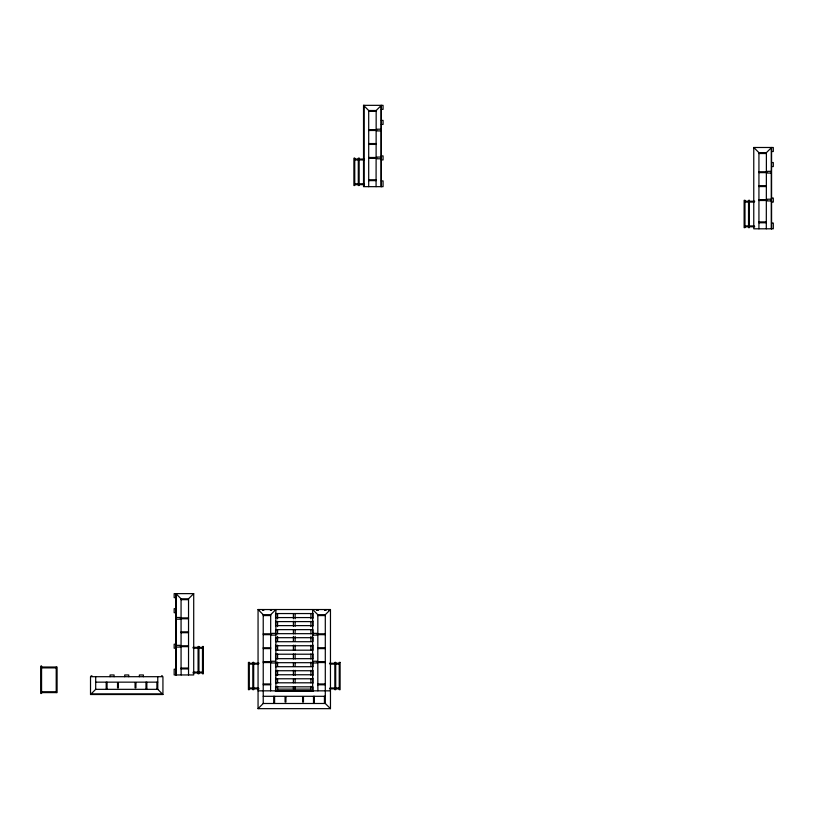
<?xml version="1.0" encoding="UTF-8"?>
<svg xmlns="http://www.w3.org/2000/svg" width="814" height="814" viewBox="0 0 814 814"><rect width="100%" height="100%" fill="white"/><g stroke="black" fill="none" stroke-linecap="round" stroke-linejoin="round"><path stroke-width="1.22" d="M275.875 690.842L275.875 609.533L270.696 614.702L270.594 690.842M381.349 186.66L381.349 105.342L376.17 110.511L376.078 186.66M771.58 228.805L771.58 147.487L766.401 152.656L766.3 228.805M90.517 694.515L95.696 689.336L157.763 689.336L162.932 694.515L162.932 676.699L90.517 676.699L90.517 694.515L162.932 694.515M188.533 674.948L188.533 598.799L193.712 593.63L174.165 593.63L174.165 597.649L175.895 597.649M329.029 610.388L329.894 609.533M330.464 708.658L325.295 703.489L325.295 614.702L330.464 609.533L258.058 609.533L258.058 708.658L330.464 708.658L330.464 609.533M258.058 708.658L263.227 703.489L263.227 614.702L258.058 609.533M381.349 180.912L383.068 180.912L383.068 186.66L363.532 186.66L363.532 105.342L383.068 105.342L383.068 109.361L381.349 109.361M363.532 105.342L368.701 110.511L376.17 110.511M368.701 111.376L376.17 111.376M381.349 120.401L383.068 120.401L383.068 124.42L381.349 124.42M381.054 129.192L377.035 129.192L377.035 130.912L381.054 130.912M368.701 129.619L376.17 129.619M368.701 130.484L376.17 130.484M368.701 143.559L376.17 143.559M368.701 144.414L376.17 144.414M771.58 223.056L773.3 223.056L773.3 228.805L753.764 228.805L753.764 147.487L773.3 147.487L773.3 151.506L771.58 151.506M753.764 147.487L758.933 152.656L766.401 152.656M758.933 153.52L766.401 153.52M381.349 155.912L383.068 155.912L383.068 159.931L381.349 159.931M381.054 157.061L377.035 157.061L377.035 158.781L381.054 158.781M368.701 157.489L376.17 157.489M368.701 158.354L376.17 158.354M354.751 159.076L364.53 159.076M354.751 159.931L358.414 159.931M359.157 159.931L364.041 159.931M771.58 162.546L773.3 162.546L773.3 166.565L771.58 166.565M771.285 171.337L767.266 171.337L767.266 173.056L771.285 173.056M758.933 171.764L766.401 171.764M758.933 172.629L766.401 172.629M368.701 179.762L376.17 179.762M368.701 180.627L376.17 180.627M354.751 183.781L358.414 183.781M359.157 183.781L364.041 183.781M354.751 184.646L364.53 184.646M758.933 185.704L766.401 185.704M758.933 186.559L766.401 186.559M771.58 198.056L773.3 198.056L773.3 202.076L771.58 202.076M771.285 199.206L767.266 199.206L767.266 200.926L771.285 200.926M758.933 199.633L766.401 199.633M758.933 200.498L766.401 200.498M744.983 201.221L754.751 201.221M744.983 202.076L754.273 202.076M758.933 221.907L766.401 221.907M758.933 222.771L766.401 222.771M744.983 225.926L754.273 225.926M744.983 226.791L754.751 226.791M175.895 674.948L175.895 593.63L181.064 598.799L188.533 598.799M181.064 599.664L188.533 599.664M175.895 608.689L174.165 608.689L174.165 612.708L175.895 612.708M275.875 613.553L312.647 613.553M263.227 614.702L270.696 614.702M312.647 690.842L312.647 609.533L317.826 614.702L325.295 614.702M263.227 615.567L270.696 615.567M317.826 615.567L325.295 615.567M176.18 617.48L180.199 617.48L180.199 619.2L176.18 619.2M275.875 617.572L312.647 617.572M181.064 617.907L188.533 617.907M181.064 618.772L188.533 618.772M275.875 621.601L312.647 621.601M275.875 625.62L312.647 625.62M275.875 629.639L312.647 629.639M181.064 631.847L188.533 631.847M181.064 632.712L188.533 632.712M275.58 633.373L271.561 633.373L271.561 635.103L275.58 635.103L275.58 629.853M312.942 633.373L316.961 633.373L316.961 635.103L312.942 635.103L312.942 629.853M275.875 633.668L312.647 633.668M263.227 633.811L270.696 633.811M317.826 633.811L325.295 633.811M263.227 634.676L270.696 634.676M317.826 634.676L325.295 634.676M275.875 637.688L312.647 637.688M275.875 641.707L312.647 641.707M175.895 644.2L174.165 644.2L174.165 648.219L175.895 648.219M176.18 645.349L180.199 645.349L180.199 647.079L176.18 647.079M181.064 645.777L188.533 645.777M275.875 645.736L312.647 645.736M181.064 646.642L188.533 646.642M192.938 647.364L202.483 647.364M263.227 647.741L270.696 647.741M317.826 647.741L325.295 647.741M193.203 648.219L198.087 648.219M198.82 648.219L202.483 648.219M263.227 648.605L270.696 648.605M317.826 648.605L325.295 648.605M275.875 650.183L312.647 650.183M275.875 654.212L312.647 654.212M275.875 658.668L312.647 658.668M263.227 661.68L270.696 661.68M317.826 661.68L325.295 661.68M263.227 662.545L270.696 662.545M317.826 662.545L325.295 662.545M275.875 662.688L312.647 662.688M275.58 662.972L271.561 662.972L271.561 661.253L275.58 661.253L275.58 666.707M312.942 662.972L316.961 662.972L316.961 661.253L312.942 661.253L312.942 666.707M249.277 663.257L259.045 663.257M329.467 663.257L339.245 663.257M249.277 664.122L258.567 664.122M329.955 664.122L339.245 664.122M275.875 666.707L312.647 666.707M41.565 667.032L57.082 667.032L57.082 692.602L41.565 692.602M41.565 667.887L56.217 667.887M181.064 668.05L188.533 668.05M181.064 598.799L181.064 668.915L188.533 668.915M175.895 669.2L174.165 669.2L174.165 674.948L193.712 674.948L193.712 593.63M275.875 670.736L312.647 670.736M193.203 672.069L198.087 672.069M198.82 672.069L202.483 672.069M192.938 672.934L202.483 672.934M275.875 674.755L312.647 674.755M91.097 675.834L91.962 675.834M161.498 675.834L162.352 675.834M275.875 678.774L312.647 678.774M95.696 682.152L157.763 682.152M275.875 682.804L312.647 682.804M263.227 683.953L270.696 683.953M317.826 683.953L325.295 683.953M263.227 684.808L270.696 684.808M317.826 614.702L317.826 684.808L325.295 684.808M275.875 686.823L312.647 686.823M249.277 687.972L258.567 687.972M329.955 687.972L339.245 687.972M249.277 688.837L259.045 688.837M329.467 688.837L339.245 688.837M277.594 689.122L310.928 689.122M258.058 690.842L330.464 690.842M275.356 691.137L313.329 691.137M41.565 691.737L56.217 691.737M91.097 693.935L162.352 693.935M263.227 696.306L325.295 696.306M263.227 703.489L325.295 703.489M258.628 609.533L259.493 610.388M317.826 684.808L317.918 690.842M181.064 668.915L181.166 674.948M771.285 147.487L771.285 228.805M758.933 152.656L758.933 228.805M381.054 105.342L381.054 186.66M368.701 110.511L368.701 186.66M364.102 105.342L364.102 185.796M325.824 609.533L325.865 610.388M325.671 609.533L325.671 610.388M325.325 609.533L325.325 610.388M325.173 609.533L325.173 610.388M324.715 609.533L324.715 610.388M324.43 696.306L324.43 703.489M318.111 609.533L318.111 610.388M317.653 609.533L317.653 610.388M317.501 609.533L317.501 610.388M317.155 609.533L317.155 610.388M317.002 609.533L316.961 610.388M314.377 696.306L314.377 703.489M313.512 696.306L313.512 703.489M312.942 609.533L312.942 610.388M312.942 613.339L312.942 618.426M312.942 620.96L312.942 626.047M312.942 637.484L312.942 641.29M312.942 645.105L312.942 650.183M312.942 653.998L312.942 659.086M312.942 670.512L312.942 675.6M312.942 678.143L312.942 683.221M312.942 687.036L312.942 690.842M310.928 613.766L310.928 618.793M310.928 621.296L310.928 626.597M310.928 630.087L310.928 633.862M310.928 636.375L310.928 641.391M310.928 645.166L310.928 650.183M310.928 653.957L310.928 658.984M310.928 662.108L310.928 666.513M310.928 670.278L310.928 675.305M310.928 679.08L310.928 682.844M310.928 686.253L310.928 690.842M295.126 613.766L295.126 618.793M295.126 621.296L295.126 626.322M295.126 630.087L295.126 633.862M295.126 636.375L295.126 641.391M295.126 645.166L295.126 650.183M295.126 653.957L295.126 658.984M295.126 662.749L295.126 666.513M295.126 670.278L295.126 675.305M295.126 679.08L295.126 682.844M295.126 686.609L295.126 689.122M293.396 613.766L293.396 618.793M293.396 621.296L293.396 626.322M293.396 630.087L293.396 633.862M293.396 636.375L293.396 641.391M293.396 645.166L293.396 650.183M293.396 653.957L293.396 658.984M293.396 662.749L293.396 666.513M293.396 670.278L293.396 675.305M293.396 679.08L293.396 682.844M293.396 686.609L293.396 689.122M277.594 613.766L277.594 618.793M277.594 621.296L277.594 626.597M277.594 630.087L277.594 633.862M277.594 636.375L277.594 641.391M277.594 645.166L277.594 650.183M277.594 653.957L277.594 658.984M277.594 662.108L277.594 666.513M277.594 670.278L277.594 675.305M277.594 679.08L277.594 682.844M277.594 686.253L277.594 690.842M275.58 609.533L275.58 610.388M275.58 613.339L275.58 618.426M275.58 620.96L275.58 626.047M275.58 637.484L275.58 641.29M275.58 645.105L275.58 650.183M275.58 653.998L275.58 659.086M275.58 670.512L275.58 675.6M275.58 678.143L275.58 683.221M275.58 687.036L275.58 690.842M274.593 696.306L274.593 703.489M273.728 696.306L273.728 703.489M271.561 609.533L271.52 610.388M271.367 609.533L271.367 610.388M271.011 609.533L271.011 610.388M270.869 609.533L270.869 610.388M270.411 609.533L270.411 610.388M263.797 609.533L263.797 610.388M263.349 609.533L263.349 610.388M263.197 609.533L263.197 610.388M262.841 609.533L262.841 610.388M262.657 609.533L262.698 610.388M176.18 593.63L176.18 674.948M157.763 676.699L157.763 689.336M156.899 682.152L156.899 689.336M146.846 682.152L146.846 689.336M145.981 682.152L145.981 689.336M143.396 676.699L143.396 674.969L139.367 674.969L139.367 676.699M128.734 676.699L128.734 674.969L124.715 674.969L124.715 676.699M114.082 676.699L114.082 674.969L110.063 674.969L110.063 676.699M107.061 682.152L107.061 689.336M106.196 682.152L106.196 689.336M95.696 676.699L95.696 689.336M56.217 667.032L56.217 692.602M354.751 158.211L353.897 158.211L353.897 185.511L354.751 185.511L354.751 158.211M359.157 158.211L358.292 158.211L358.292 185.511L359.157 185.511L359.157 158.211M744.983 200.356L744.128 200.356L744.128 227.655L744.983 227.655L744.983 200.356M749.389 200.356L748.524 200.356L748.524 227.655L749.389 227.655L749.389 200.356M198.942 646.499L198.087 646.499L198.087 673.799L198.942 673.799L198.942 646.499M203.347 646.499L202.483 646.499L202.483 673.799L203.347 673.799L203.347 646.499M249.277 662.403L248.423 662.403L248.423 689.692L249.277 689.692L249.277 662.403M253.683 662.403L252.818 662.403L252.818 689.692L253.683 689.692L253.683 662.403M335.704 662.403L334.839 662.403L334.839 689.692L335.704 689.692L335.704 662.403M340.099 662.403L339.245 662.403L339.245 689.692L340.099 689.692L340.099 662.403M41.565 666.167L40.7 666.167L40.7 693.467L41.565 693.467L41.565 666.167M118.396 682.732L117.531 682.732L117.531 687.901L118.396 687.901L118.396 682.732M135.918 682.732L135.063 682.732L135.063 687.901L135.918 687.901L135.918 682.732M285.928 696.876L285.063 696.876L285.063 702.055L285.928 702.055L285.928 696.876M303.459 696.876L302.594 696.876L302.594 702.055L303.459 702.055L303.459 696.876"/></g></svg>
